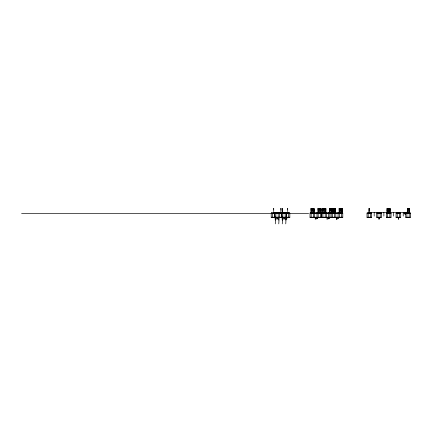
<?xml version="1.0" encoding="UTF-8"?>
<svg xmlns="http://www.w3.org/2000/svg" width="432" height="432" viewBox="0 0 432 432"><rect width="100%" height="100%" fill="white"/><g stroke="black" fill="none" stroke-linecap="round" stroke-linejoin="round"><path stroke-width="0.65" d="M275.859 213.538L275.913 212.366A2.732 2.732 0 0 0 278.127 212.366L278.17 212.366M279.353 213.538L279.407 212.366A2.732 2.732 0 0 0 281.621 212.366A2.732 1.366 -90 0 0 282.733 212.36L282.69 212.366M282.847 213.538L282.901 212.366A2.732 2.732 0 0 0 285.115 212.366A2.732 1.366 -90 0 0 286.227 212.36M289.759 212.366L289.678 212.366A2.732 1.366 -90 0 1 288.608 212.366A2.732 2.732 0 0 1 286.394 212.366L286.189 216.648M310.964 208.375L310.964 208.516A1.015 0.508 -90 0 1 310.959 209.574L310.954 209.569M314.194 210.886L310.927 210.924M314.194 209.671L312.309 209.617M314.194 210.913L312.925 210.87M314.15 212.166L312.417 212.112M317.952 208.516L319.313 208.37M317.952 208.375L321.181 208.516A1.015 0.508 -90 0 1 321.176 209.574L317.914 209.617A1.015 0.508 -90 0 0 317.963 208.51M321.181 209.65L319.297 209.617M317.968 211A1.026 0.513 -90 0 1 317.936 212.101L321.16 212.101A1.015 0.508 -90 0 0 321.192 211.005L321.17 210.816A1.015 0.508 -90 0 0 321.192 209.758L317.952 209.763M321.138 212.123L319.399 212.112M321.181 210.913L317.952 211.01M324.038 208.37L322.628 208.386L325.901 208.516A1.015 0.508 -90 0 1 325.895 209.574L322.634 209.617A1.015 0.508 -90 0 0 322.688 208.51M322.677 209.763L325.901 209.763A1.015 0.508 -90 0 1 325.895 210.821L322.661 210.816A1.015 0.508 -90 0 0 322.688 209.758M325.858 209.671L324.022 209.617M325.901 212.144L324.124 212.112M329.648 209.569L329.638 209.601A1.015 0.508 -90 0 0 329.67 208.51L329.665 208.402M335.308 210.821A1.015 0.508 -90 0 0 335.324 209.758L329.659 209.763A1.015 0.508 -90 0 1 329.654 210.821L335.313 210.913M329.665 210.897L329.659 211.01A1.015 0.508 -90 0 1 329.654 212.069L329.648 212.063M332.062 209.601L332.073 209.569A1.015 0.508 -90 0 0 332.095 208.51L335.313 208.386L329.659 208.413M332.084 210.913L332.073 210.816A1.015 0.508 -90 0 0 332.095 209.758L332.062 209.693M332.888 208.413L329.621 208.424M332.888 212.166L331.112 212.112M335.313 209.628L333.428 209.617M335.313 212.134L333.531 212.112M339.071 208.402L342.301 208.402L339.071 208.516A1.015 0.508 -90 0 1 339.066 209.574L342.29 209.569A1.015 0.508 -90 0 0 342.311 208.51L342.252 208.413M342.301 210.913L339.061 210.816A1.015 0.508 -90 0 0 339.082 209.758L342.301 209.763A1.015 0.508 -90 0 1 342.295 210.821L342.301 211.01A1.026 0.513 -90 0 1 342.284 212.101L339.034 212.112A1.026 0.513 -90 0 0 339.088 211L342.301 210.897M342.301 209.66L340.416 209.617M342.257 212.166L340.519 212.112M389.383 208.435L387.002 208.402L390.242 208.478A1.015 0.508 -90 0 0 390.236 209.574L387.029 209.601M387.013 212.069A1.015 0.508 -90 0 1 386.996 211.005L387.018 210.816M390.231 209.66L388.741 209.617M390.247 212.101A1.026 0.513 -90 0 1 390.22 211L387.045 210.875M390.274 212.155L388.849 212.112M275.67 217.156L275.276 223.852M279.164 217.156L278.77 223.852M282.658 217.156L282.263 223.852M286.151 217.156L285.752 223.852M387.526 208.375L388.768 208.37M387.472 212.188L387.472 212.107A1.026 0.891 90 0 1 387.38 211.885M409.288 209.601L407.398 209.617A1.015 0.88 90 0 0 407.398 208.51L409.239 208.516A1.015 0.88 90 0 1 409.234 209.574L409.18 209.612M407.376 211.01L409.288 210.854L407.36 210.816A1.015 0.88 90 0 0 407.398 209.758M407.948 212.112C403.861 212.198 412.771 212.128 408.073 212.112M407.462 212.144L407.441 212.063A1.015 0.88 -90 0 0 407.479 211.005M409.32 208.375L409.325 208.516A1.015 0.88 -90 0 1 409.315 209.574L409.304 209.569M409.18 212.188L409.18 212.107A1.026 0.891 90 0 0 409.331 211.189M409.315 212.177L409.315 212.112A1.026 0.891 -90 0 0 409.347 211L409.304 210.816A1.015 0.88 -90 0 0 409.342 209.758L409.32 209.671M273.758 208.402L273.488 208.37M273.758 209.66L273.456 209.617M273.78 212.188L273.456 212.112M280.746 208.402L280.444 208.37L280.762 208.435M280.762 209.682L280.444 209.617L280.762 209.617M280.746 210.897L280.476 210.854L280.746 210.913M280.762 212.177L280.444 212.112L280.762 212.112M282.231 211.01L281.837 210.854M282.161 212.188L281.837 212.112M287.734 208.402L287.464 208.37M287.734 209.66L287.431 209.617M287.755 212.188L287.431 212.112M369.382 208.37L369.095 208.37L369.414 208.37M369.414 209.617L369.041 209.569A1.015 1.015 0 0 1 368.998 208.51L369.106 208.375M369.382 210.854L369.02 210.913L369.414 210.854M369.414 212.112L369.09 212.107L369.382 212.112M389.021 208.435L388.638 208.37M388.962 212.188L388.638 212.112M282.371 219.91L282.479 219.256M310.964 210.924L310.964 211.01A1.026 0.513 -90 0 1 310.948 212.101M322.677 211.01L325.901 211.01A1.026 0.513 -90 0 1 325.885 212.101L322.634 212.112A1.015 0.508 -90 0 0 322.688 211.005M329.621 210.875L335.313 210.886M387.007 208.375L387.007 208.516A1.015 0.508 -90 0 0 387.013 209.574M387.045 210.924L390.274 210.913M335.291 209.601L329.621 209.617M335.302 210.816L333.428 210.854M335.291 212.096L329.621 212.112M407.387 208.413L409.266 208.359L407.462 208.516M407.479 209.758A1.015 0.88 -90 0 1 407.452 210.821L407.462 210.897M282.209 210.94L281.869 210.854M407.317 209.693L407.441 209.569A1.015 0.88 -90 0 0 407.479 208.51M282.188 209.601L282.209 209.569A1.015 1.015 0 0 0 282.253 208.51M282.22 210.865L282.209 210.816A1.015 1.015 0 0 0 282.253 209.758M369.095 209.682L369.02 209.763A1.015 1.015 0 0 0 369.031 210.821L369.095 210.865M369.09 210.94L369.041 210.973A1.026 1.026 0 0 0 369.052 212.101L369.095 212.177M388.989 212.096L389.011 212.063A1.015 1.015 0 0 0 389.119 211.885M369.079 209.693L369.382 209.617M315.284 218.079L315.241 219.208L317.428 218.57L317.428 218.079L315.241 218.079M329.135 218.57L326.948 219.208L326.997 218.079L329.135 218.079L329.135 218.57L329.087 218.079M336.361 219.208L338.548 218.57L338.499 218.079L336.361 218.079L336.361 219.208L336.404 218.079M388.708 212.112L387.52 212.112M405.405 213.019L406.188 213.014M281.869 208.37L282.155 208.37M314.172 208.445L310.921 208.386L314.194 208.516A1.015 0.508 -90 0 1 314.188 209.574L310.927 209.617M273.488 209.617L273.775 209.617M281.869 209.617L282.155 209.617M287.464 209.617L287.744 209.617M273.488 210.854L273.85 210.913L273.456 210.854M287.464 210.854L287.825 210.913L287.431 210.854M321.16 210.854L317.941 210.816A1.015 0.508 -90 0 0 317.963 209.758M273.488 212.112L273.775 212.112M281.869 212.112L282.155 212.112M287.464 212.112L287.744 212.112M310.927 212.112L314.172 212.101A1.026 0.513 -90 0 0 314.204 211L314.15 210.924M387.029 212.096L390.253 212.101M271.35 212.366L271.269 212.366A2.732 1.366 90 0 0 272.419 212.36A2.732 2.732 0 0 0 274.633 212.366A2.732 1.366 -90 0 0 275.746 212.36M274.595 212.366L275.276 220.126M274.844 212.366L274.763 212.366A2.732 1.366 90 0 0 275.913 212.36L275.87 212.366M276.885 212.366L277.155 212.366M279.196 212.366L279.277 212.366A2.732 1.366 -90 0 1 278.127 212.366L278.181 213.538M279.445 212.366L279.364 212.366A2.732 1.366 90 0 1 278.294 212.366M279.65 212.366L279.731 212.366A2.732 1.366 90 0 0 280.8 212.36A2.732 2.732 0 0 0 283.014 212.366A2.732 1.366 -90 0 0 284.126 212.36M280.379 212.366L280.649 212.366M281.664 212.366L282.263 220.126M281.75 212.366L282.042 212.366M283.873 212.366L284.164 212.366M284.456 212.366L284.531 212.366A2.732 1.366 90 0 0 285.601 212.366A2.732 2.732 0 0 0 287.82 212.366A2.727 1.366 -90 0 0 288.927 212.36L288.97 212.366M285.325 212.366L285.244 212.366A2.732 1.366 90 0 0 286.394 212.36M287.858 212.366L285.563 212.366L285.493 213.484M310.165 212.366L310.09 212.366A2.732 1.366 90 0 0 311.234 212.366A2.732 2.732 0 0 0 313.454 212.366A2.732 1.361 -89.8 0 0 314.561 212.36L314.604 212.366M313.659 212.366L313.583 212.366A2.732 1.366 90 0 0 314.734 212.36A2.732 2.732 0 0 0 316.948 212.366L316.91 212.366A2.732 1.361 -89.8 0 0 318.055 212.36M317.115 212.36A2.732 1.366 90 0 0 318.222 212.366L318.265 212.366M318.222 212.366A2.732 2.732 0 0 0 320.441 212.366L320.479 212.366M321.511 212.366L321.586 212.366A2.732 1.361 -89.8 0 1 320.436 212.36M321.835 212.366A2.732 1.366 90 0 0 322.942 212.36L322.985 212.366M322.942 212.366A2.732 2.732 0 0 0 325.161 212.366L325.199 212.366M325.291 212.366L325.366 212.366A2.732 1.366 90 0 0 326.441 212.36A2.732 2.732 0 0 0 328.655 212.366A2.732 1.361 -89.8 0 0 329.762 212.36L329.805 212.366M326.23 212.366L326.311 212.366A2.732 1.361 -89.8 0 1 325.156 212.36M328.86 212.366L328.784 212.366A2.732 1.366 90 0 0 329.935 212.36A2.732 2.732 0 0 0 332.149 212.366A2.732 1.361 -89.8 0 0 333.256 212.36L333.601 212.366M330.907 212.366L331.285 212.366M332.316 212.366L332.397 212.366A2.732 2.732 0 0 0 334.573 212.366A2.732 1.361 -89.8 0 0 335.68 212.36M334.778 212.366L334.703 212.366A2.732 1.366 90 0 0 335.848 212.36A2.732 2.732 0 0 0 338.067 212.366L338.105 212.366M338.191 212.366L338.272 212.366A2.732 1.366 90 0 0 339.341 212.36A2.732 2.732 0 0 0 341.561 212.366L341.599 212.366M339.136 212.366L339.212 212.366A2.732 1.361 -89.8 0 1 338.062 212.36M342.63 212.366L342.706 212.366A2.732 1.361 -89.8 0 1 341.555 212.36M367.124 212.366A2.732 1.366 90 0 0 368.237 212.366L368.275 212.366M368.237 212.366A2.732 2.732 0 0 0 370.451 212.366L377.957 212.366A2.732 2.732 0 0 0 380.133 212.366A2.732 1.366 -90 0 0 381.245 212.36M378.891 212.366L379.161 212.366M380.095 212.366L387.639 212.366M388.573 212.366L388.843 212.366M389.777 212.366L397.321 212.366A2.732 2.732 0 0 0 399.497 212.366M398.255 212.366L398.525 212.366M407.003 212.366L399.46 212.366A2.732 1.366 -90 0 0 400.61 212.36M410.33 212.366L410.249 212.366A2.732 1.366 -90 0 1 409.18 212.366A2.732 2.732 0 0 1 406.96 212.366A2.732 1.366 90 0 1 405.853 212.366M21.6 213.667L308.648 213.667M310.014 213.667L342.781 213.667M367.016 213.667L371.671 213.667M376.699 213.667L381.359 213.667M386.375 213.667L391.036 213.667M396.058 213.667L400.718 213.667M405.74 213.667L410.4 213.667M271.199 217.21L289.829 217.21M310.014 217.21L342.781 217.21M367.016 217.21L371.671 217.21M376.699 217.21L381.359 217.21M386.375 217.21L391.036 217.21M396.058 217.21L400.718 217.21M405.74 217.21L410.4 217.21M317.428 218.57L317.38 218.079M276.885 218.765L277.155 218.765M283.873 218.765L284.143 218.765M378.891 218.765L379.161 218.765M398.255 218.765L398.525 218.765M404.001 213.014L404.784 213.019M324.022 208.37L325.858 208.413M319.297 208.37L321.138 208.413M331.004 209.617L332.23 209.65M341.032 210.87L342.257 210.924M388.741 208.37L390.274 208.413M388.741 210.854L390.242 210.816A1.015 0.508 -90 0 1 390.22 209.758L387.007 209.763A1.015 0.508 -90 0 0 387.013 210.821M287.431 208.37L287.744 208.435M281.837 208.37L282.139 208.413M273.456 208.37L273.775 208.435M281.837 209.617L282.139 209.66M407.36 209.612L409.239 209.763A1.015 0.88 90 0 1 409.325 210.6M407.425 210.94L407.441 210.973A1.026 0.891 90 0 1 407.349 212.101L407.3 212.155M389.372 212.107L389.356 212.096A1.015 0.88 90 0 1 389.243 211.885M285.752 220.126L285.358 217.156M278.77 220.126L278.37 217.156M335.291 208.445L335.313 208.516A1.015 0.508 -90 0 1 335.308 209.574M335.27 210.924L335.313 211.01A1.015 0.508 -90 0 1 335.308 212.069M332.041 210.897L332.084 211.01A1.026 0.513 -90 0 1 332.068 212.101M285.115 212.366L285.169 213.538M409.234 213.484L409.153 217.21M406.906 213.484L406.906 217.393M405.092 212.868L405.092 213.165M405.092 213.667L405.092 214.072A1.361 1.361 0 0 0 406.247 212.868L403.942 212.868A1.361 1.361 0 0 0 405.092 214.072M403.229 212.366L403.229 216.092M399.557 213.484L399.514 217.393M397.224 213.484L397.224 217.393M393.552 212.366L393.552 216.092M389.869 213.484L389.869 217.393M387.542 213.484L387.542 217.393M383.87 212.366L383.87 216.092M380.192 213.484L380.192 217.393M377.86 213.484L377.865 217.393M374.188 212.366L374.188 216.092M370.51 213.484L370.51 217.393M368.177 213.484L368.215 217.393M341.615 213.484L341.615 217.393M339.287 213.484L339.325 217.393M338.121 213.484L338.04 217.21M335.794 213.484L335.831 217.393M334.627 213.484L334.589 217.393M332.381 217.21L332.3 213.484M331.171 213.667L331.171 217.21M329.875 213.484L329.875 217.393M328.709 213.484L328.628 217.21M326.381 213.484L326.381 217.393M325.215 213.484L325.215 217.393M322.888 213.484L322.925 217.393M321.727 213.484L321.727 217.393M321.662 213.484L321.662 217.393M320.495 213.484L320.458 217.393M318.168 213.484L318.168 217.393M317.002 213.484L317.002 217.393M314.674 213.484L314.674 217.393M313.508 213.484L313.47 217.393M311.18 213.484L311.18 217.393M288.716 213.667L288.63 217.393M287.82 212.366L287.874 213.667M286.335 213.484L286.335 217.393M285.174 213.484L285.174 217.393M282.841 217.393L282.825 213.667M281.675 213.484L281.68 217.393M279.347 213.484L279.385 217.393M278.181 213.484L278.181 217.393M275.859 213.484L275.897 217.393M274.693 213.484L274.693 217.393M272.36 213.484L272.36 217.393M371.563 212.366A2.727 1.366 -90 0 1 370.451 212.366M282.901 212.36A2.732 1.366 90 0 1 281.788 212.366M390.922 212.366A2.732 1.366 -90 0 1 389.815 212.366A2.732 2.732 0 0 1 387.596 212.366A2.732 1.366 90 0 1 386.489 212.36M397.283 212.36A2.732 1.366 90 0 1 396.171 212.36M332.354 212.36A2.732 1.366 90 0 1 331.247 212.36M332.932 211.885A1.026 0.513 -90 0 1 332.872 212.101M282.258 211A1.026 1.026 0 0 1 282.199 212.101M377.919 212.36A2.732 1.366 90 0 1 376.812 212.366M314.15 210.875L310.954 210.816A1.015 0.508 -90 0 0 310.975 209.758L314.194 209.763A1.015 0.508 -90 0 1 314.188 210.821L314.172 210.848M289.829 213.484L271.199 213.484L271.199 217.393L289.829 217.393L289.829 213.484M342.781 213.484L310.014 213.484L310.014 217.393L342.781 217.393L342.781 213.484M371.671 213.484L367.016 213.484L367.016 217.393L371.671 217.393L371.671 213.484M381.359 213.484L376.699 213.484L376.699 217.393L381.359 217.393L381.359 213.484M391.036 213.484L386.375 213.484L386.381 217.393L391.036 217.393L391.036 213.484M400.718 213.484L396.058 213.484L396.063 217.393L400.718 217.393L400.718 213.484M410.4 213.484L405.74 213.484L405.74 217.393L410.4 217.393L410.4 213.484M277.096 218.079L277.004 219.208L277.096 218.079M284.083 218.079L283.991 219.208L284.083 218.079M286.789 218.079L286.691 219.208L286.789 218.079M379.102 218.079L379.01 219.208L379.102 218.079M398.466 218.079L398.374 219.208L398.466 218.079"/></g></svg>
